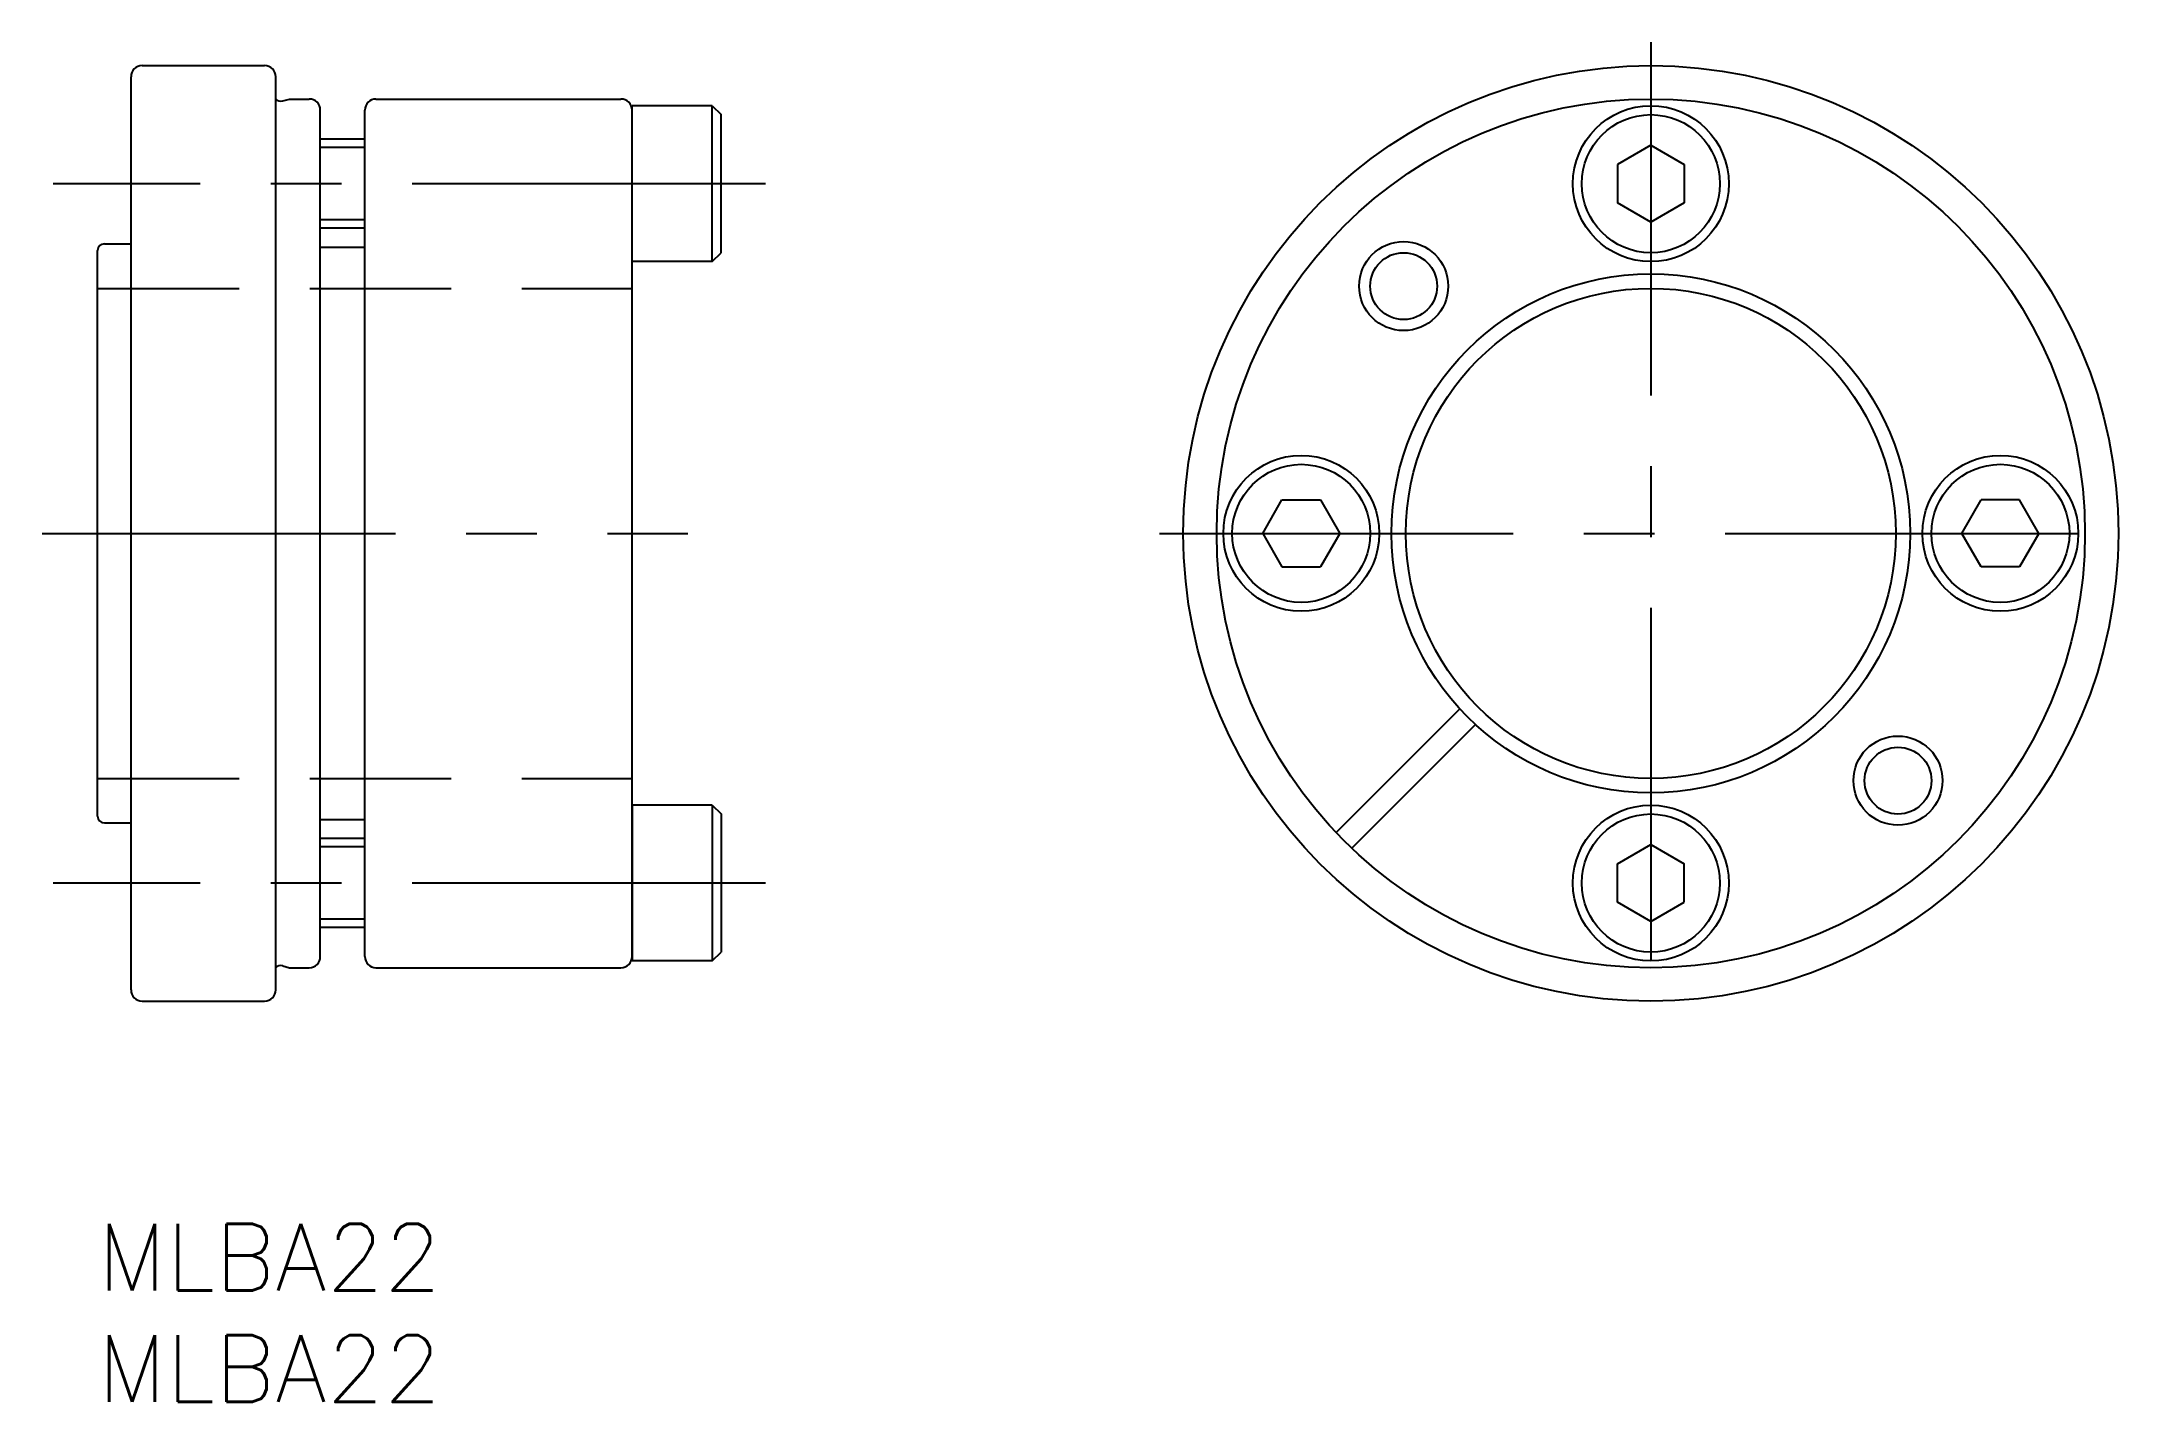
# Model space of a CAD drawing. Extents: x -2.5 to 91.8, y -8 to 53.1.
import ezdxf

# ---------------------------------------------------------------- set-up
doc = ezdxf.new("R2010")
doc.units = 0
doc.header["$LTSCALE"] = 0.5
doc.linetypes.add('CENTER', pattern=[50.8, 31.75, -6.35, 6.35, -6.35])
doc.linetypes.add('DASHED', pattern=[19.05, 12.7, -6.35])
for name, color, linetype in [('MSM_CENTER', 1, 'CENTER'), ('MSM_CONTINUOUS', 7, 'CONTINUOUS'), ('MSM_DASHED', 4, 'DASHED'), ('MSM_NARROW', 5, 'CONTINUOUS'), ('MSM_PART_NUMBER', 7, 'CONTINUOUS')]:
    doc.layers.add(name, color=color, linetype=linetype)
doc.styles.get("Standard").update_dxf_attribs({"font": 'txt.shx', "height": 3, "bigfont": 'bigfont.shx'})

msp = doc.modelspace()

# ---------------------------------------------------------------- linework, layer by layer
at = {"layer": 'MSM_CENTER'}
for p, q in [((69.76, 53.061), (69.76, 8.939)), ((30, 46.7), (-2, 46.7)), ((-2.5, 31), (26.5, 31)), ((47.699, 31), (91.821, 31)), ((30, 15.3), (-2, 15.3))]:
    msp.add_line(p, q, dxfattribs=at)
at = {"layer": 'MSM_CONTINUOUS'}
for p, q in [((2, 52), (7.5, 52)), ((1.5, 10.5), (1.5, 51.5)), ((8, 10.5), (8, 51.5)), ((8.312, 50.42), (8.61, 50.5)), ((8.61, 50.5), (9.5, 50.5)), ((10, 12), (10, 50)), ((12, 12), (12, 50)), ((12.5, 50.5), (23.5, 50.5)), ((24, 43.2), (24, 50.2)), ((27.6, 50.2), (24, 50.2)), ((24, 12), (24, 50)), ((27.6, 43.2), (27.6, 50.2)), ((27.6, 50.2), (28, 49.8)), ((28, 43.6), (28, 49.8)), ((12, 48.7), (10, 48.7)), ((69.76, 48.432), (68.26, 47.566)), ((69.76, 48.432), (71.26, 47.566)), ((68.26, 47.566), (68.26, 45.834)), ((71.26, 47.566), (71.26, 45.834)), ((69.76, 44.968), (68.26, 45.834)), ((71.26, 45.834), (69.76, 44.968)), ((70.51, 45.401), (70.51, 45.401)), ((70.885, 45.617), (70.885, 45.618)), ((12, 44.7), (10, 44.7)), ((0, 18.3), (0, 43.7)), ((0.3, 44), (1.5, 44)), ((10, 43.85), (12, 43.85)), ((27.6, 43.2), (28, 43.6)), ((27.6, 43.2), (24, 43.2)), ((52.328, 31), (53.194, 32.5)), ((53.194, 32.5), (54.926, 32.5)), ((54.926, 32.5), (55.792, 31)), ((55.142, 32.125), (55.142, 32.125)), ((83.728, 31), (84.594, 32.5)), ((86.326, 32.5), (84.594, 32.5)), ((87.192, 31), (86.326, 32.5)), ((55.359, 31.75), (55.359, 31.75)), ((52.328, 31), (53.194, 29.5)), ((55.792, 31), (54.926, 29.5)), ((84.594, 29.5), (83.728, 31)), ((84.161, 30.25), (84.161, 30.25)), ((87.192, 31), (86.326, 29.5)), ((53.194, 29.5), (54.926, 29.5)), ((84.377, 29.875), (84.377, 29.875)), ((86.326, 29.5), (84.594, 29.5)), ((61.176, 23.123), (55.622, 17.57)), ((61.883, 22.416), (56.329, 16.862)), ((0.3, 18), (1.5, 18)), ((10, 18.15), (12, 18.15)), ((24, 18.8), (24, 11.8)), ((27.6, 18.8), (24, 18.8)), ((27.6, 18.8), (27.6, 11.8)), ((27.6, 18.8), (28, 18.4)), ((28, 18.4), (28, 12.2)), ((12, 17.3), (10, 17.3)), ((68.26, 16.166), (69.76, 17.032)), ((69.76, 17.032), (71.26, 16.166)), ((68.26, 14.434), (68.26, 16.166)), ((68.635, 16.383), (68.635, 16.382)), ((69.01, 16.599), (69.01, 16.599)), ((71.26, 14.434), (71.26, 16.166)), ((69.76, 13.568), (68.26, 14.434)), ((69.76, 13.568), (71.26, 14.434)), ((12, 13.3), (10, 13.3)), ((8.312, 11.58), (8.61, 11.5)), ((8.61, 11.5), (9.5, 11.5)), ((12.5, 11.5), (23.5, 11.5)), ((27.6, 11.8), (24, 11.8)), ((27.6, 11.8), (28, 12.2)), ((2, 10), (7.5, 10))]:
    msp.add_line(p, q, dxfattribs=at)
for centre, radius in [((69.76, 31), 21), ((69.76, 31), 19.5), ((69.76, 46.7), 3.5), ((69.76, 46.7), 3.1), ((58.658, 42.102), 1.5), ((69.76, 31), 11.65), ((69.76, 31), 11), ((54.06, 31), 3.5), ((54.06, 31), 3.1), ((85.46, 31), 3.5), ((85.46, 31), 3.1), ((80.861, 19.898), 1.5), ((69.76, 15.3), 3.5), ((69.76, 15.3), 3.1)]:
    msp.add_circle(centre, radius, dxfattribs=at)
for centre, radius, start, end in [((2, 51.5), 0.5, 90, 180), ((7.5, 51.5), 0.5, 0, 90), ((8.229, 50.729), 0.32, 224.28087, 285), ((9.5, 50), 0.5, 0, 90), ((12.5, 50), 0.5, 90, 180), ((23.5, 50), 0.5, 0, 90), ((0.3, 43.7), 0.3, 90, 180), ((0.3, 18.3), 0.3, 180, 270), ((8.229, 11.271), 0.32, 75, 135.71913), ((9.5, 12), 0.5, 270, 0), ((12.5, 12), 0.5, 180, 270), ((23.5, 12), 0.5, 270, 0), ((2, 10.5), 0.5, 180, 270), ((7.5, 10.5), 0.5, 270, 0)]:
    msp.add_arc(centre, radius, start, end, dxfattribs=at)
at = {"layer": 'MSM_DASHED'}
for p, q in [((0, 42), (24, 42)), ((0, 20), (24, 20))]:
    msp.add_line(p, q, dxfattribs=at)
at = {"layer": 'MSM_NARROW'}
for p, q in [((12, 48.321), (10, 48.321)), ((12, 45.079), (10, 45.079)), ((12, 16.921), (10, 16.921)), ((12, 13.679), (10, 13.679))]:
    msp.add_line(p, q, dxfattribs=at)
for centre in [(58.658, 42.102), (80.861, 19.898)]:
    msp.add_circle(centre, 2, dxfattribs=at)

# ---------------------------------------------------------------- texts
at = {"layer": 'MSM_PART_NUMBER', "char_height": 3, "attachment_point": 1}
for insert in [(0, 0), (0, -5)]:
    msp.add_mtext_dynamic_manual_height_columns('{MLBA22}', width=121.09418, gutter_width=15, heights=[0], dxfattribs=dict(at, insert=insert))

doc.saveas('drawing.dxf')
